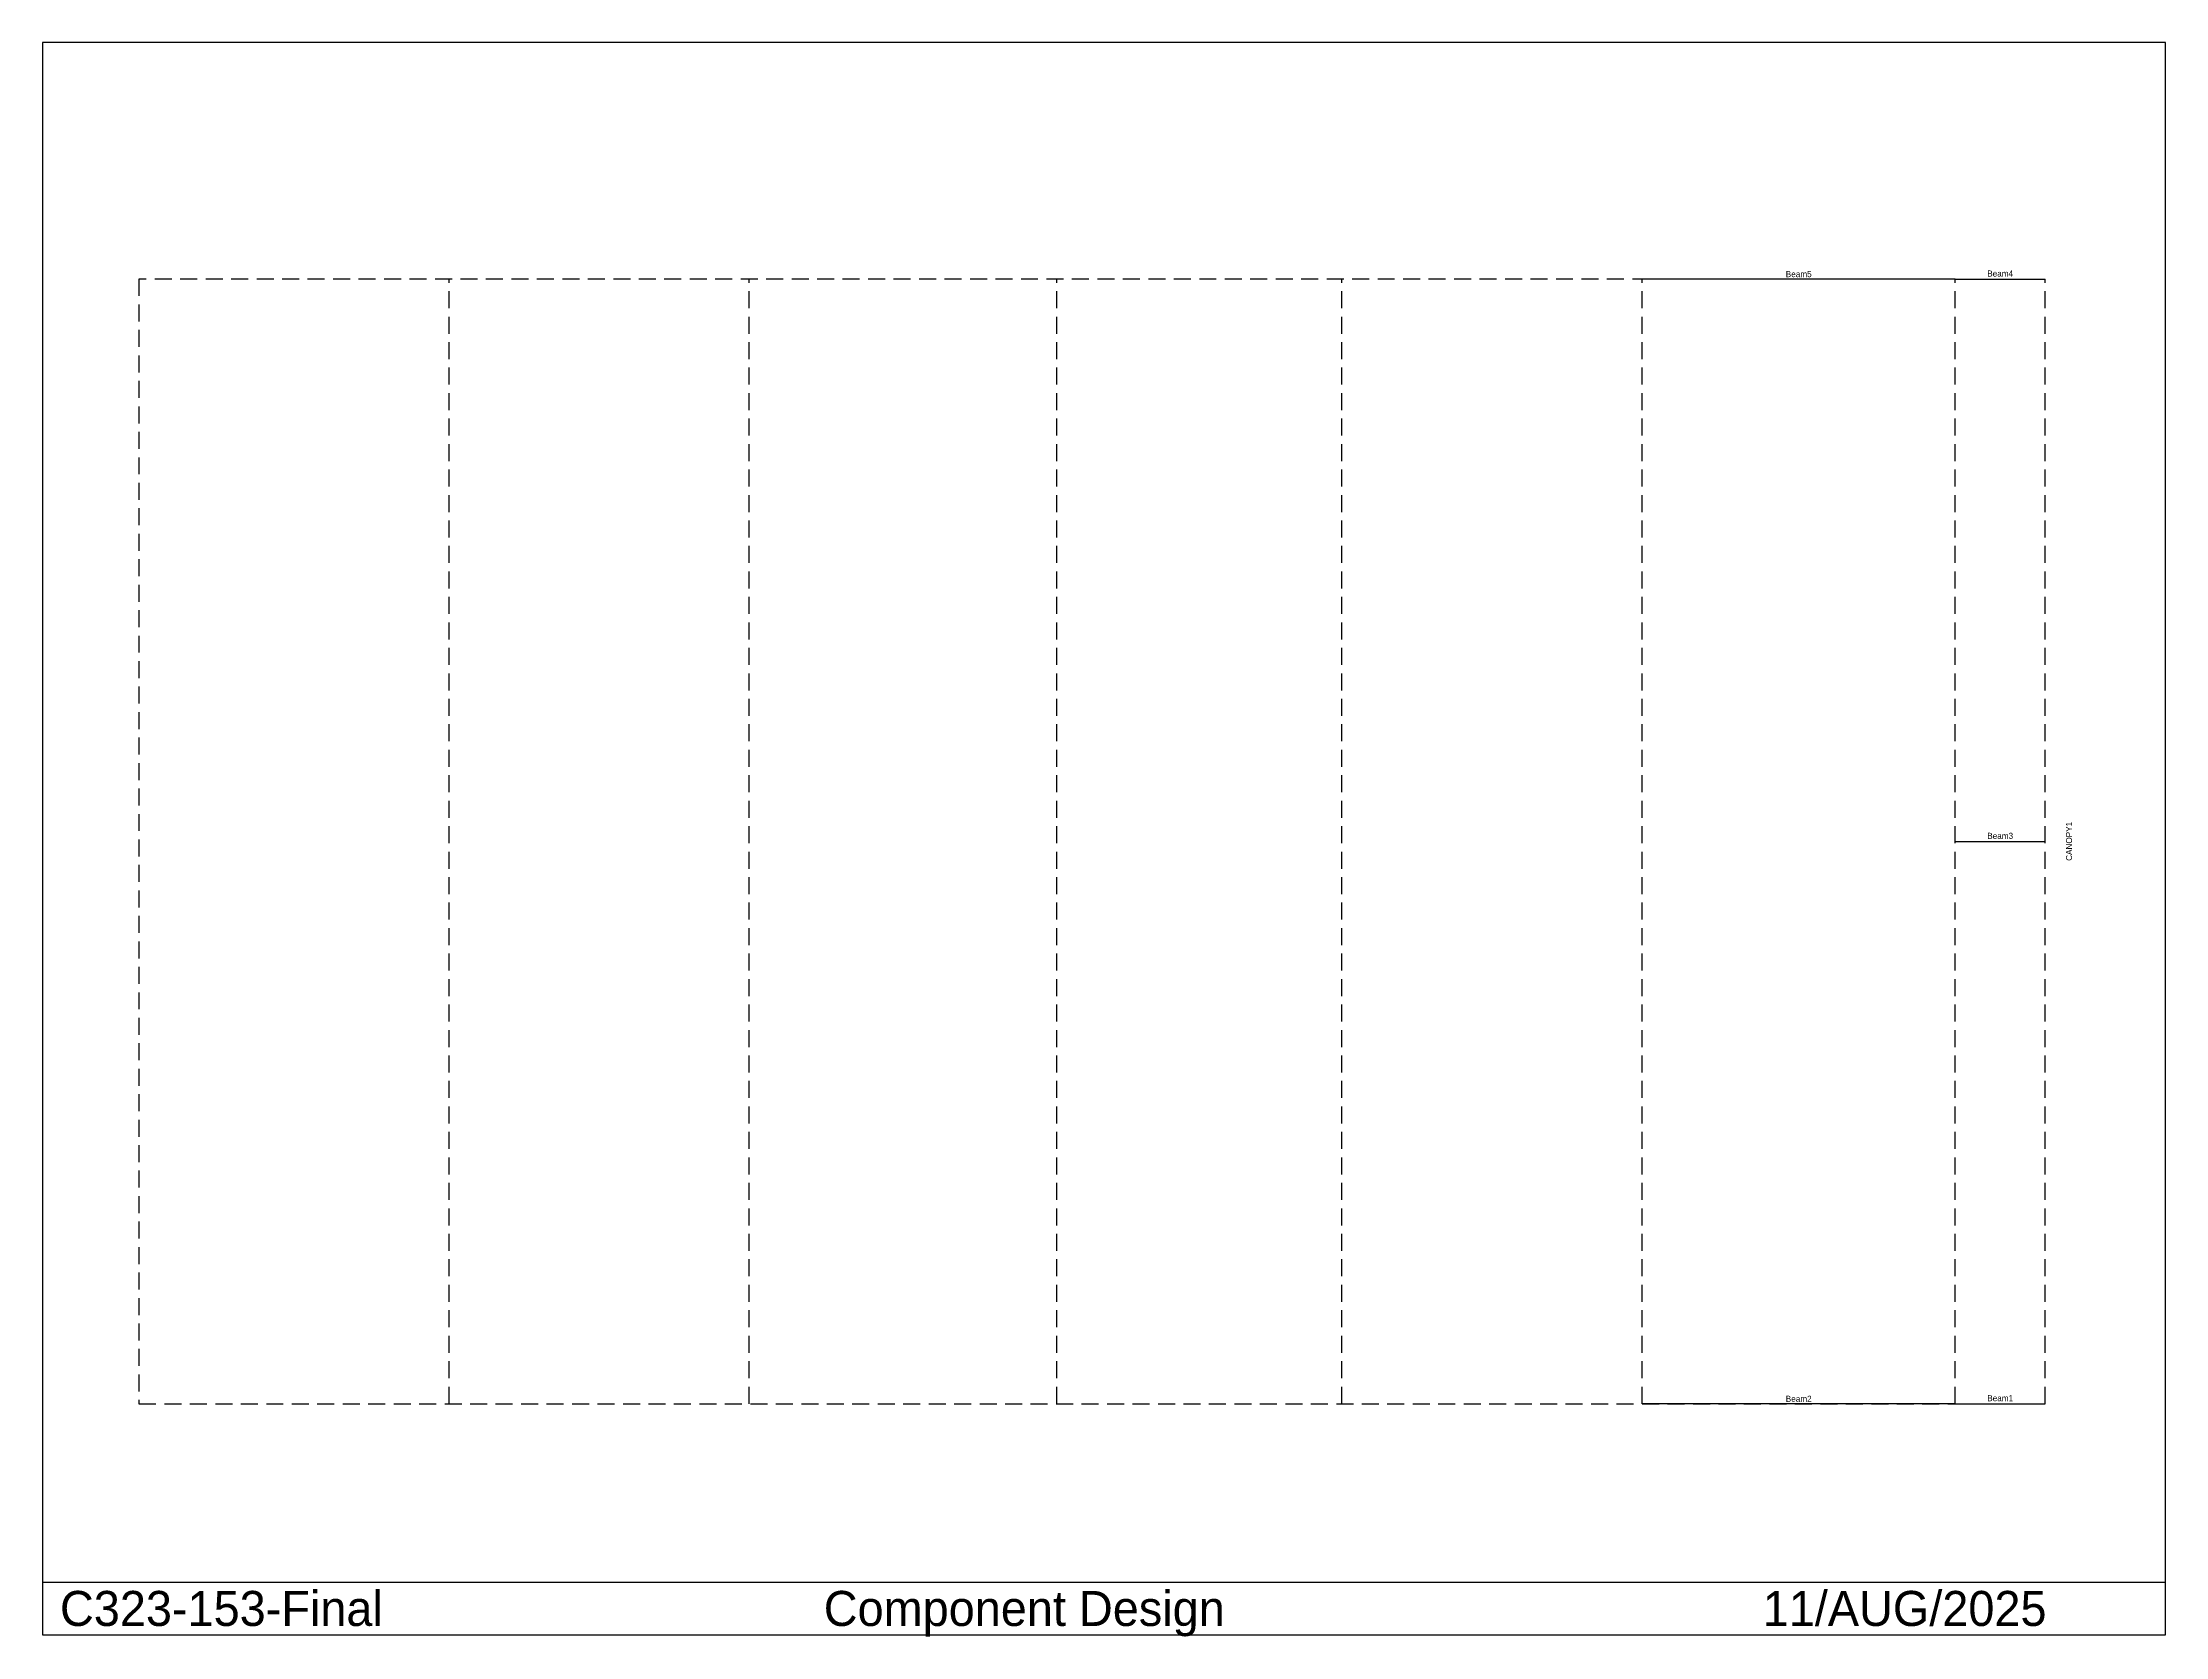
# Model space of a CAD drawing. Extents: x -1928 to 40489, y -4652 to 27196.
import ezdxf
from ezdxf.enums import TextEntityAlignment as Align

# ---------------------------------------------------------------- set-up
doc = ezdxf.new("R2010")
doc.units = 0
doc.linetypes.add('CONTIN', pattern=[0])
doc.linetypes.add('DASHED', pattern=[508.99, 339.33, -169.66])
doc.layers.get('0').update_dxf_attribs({"linetype": 'CONTIN'})
for name, color, linetype in [('16', 7, 'CONTIN'), ('21', 7, 'CONTIN'), ('23', 7, 'DASHED'), ('8', 5, 'DASHED')]:
    doc.layers.add(name, color=color, linetype=linetype)

msp = doc.modelspace()

# ---------------------------------------------------------------- linework, layer by layer
for p, q in [((40488.512, 27196.064), (-1928.025, 27196.064)), ((-1928.025, 27196.064), (-1928.025, -4616.337)), ((40488.512, -4616.337), (40488.512, 27196.064)), ((-1928.025, -3566.527), (40488.512, -3566.527)), ((-1928.025, -4616.337), (40488.512, -4616.337))]:
    msp.add_line(p, q)
at = {"layer": '16'}
for p, q in [((36285, 22470), (30035, 22470)), ((36285, 22470), (38085, 22470)), ((36285, 11235), (38085, 11235)), ((36285, 0), (30035, 0)), ((36285, 0), (38085, 0))]:
    msp.add_line(p, q, dxfattribs=at)
at = {"layer": '23'}
for p, q in [((6200, 0), (6200, 22470)), ((12190, 0), (12190, 22470)), ((18335, 0), (18335, 22470)), ((24035, 0), (24035, 22470)), ((30035, 0), (30035, 22470))]:
    msp.add_line(p, q, dxfattribs=at)
at = {"layer": '8'}
for p, q in [((0, 22470), (0, 0)), ((36285, 22470), (0, 22470)), ((36285, 0), (36285, 22470)), ((36285, 22470), (38085, 22470)), ((38085, 0), (38085, 22470)), ((0, 0), (36285, 0)), ((36285, 0), (38085, 0))]:
    msp.add_line(p, q, dxfattribs=at)

# ---------------------------------------------------------------- texts
for s, p in [('C323-153-Final', (-1578.089, -4441.368)), ('Component Design', (13681.261, -4441.368)), ('11/AUG/2025', (32439.973, -4441.368))]:
    msp.add_text(s, height=699.873).set_placement(p)
at = {"layer": '16'}
for s, p in [('Beam5', (33160, 22470)), ('Beam2', (33160, 0))]:
    msp.add_text(s, height=121.92, rotation=360, dxfattribs=at).set_placement(p, align=Align.BOTTOM_CENTER)
for s, p in [('Beam4', (37184.996, 22579.729)), ('Beam3', (37185, 11344.729)), ('Beam1', (37185, 109.728))]:
    msp.add_text(s, height=121.92, rotation=360, dxfattribs=at).set_placement(p, align=Align.MIDDLE_CENTER)
at = {"layer": '21'}
msp.add_text('CANOPY1', height=121.92, rotation=90, dxfattribs=at).set_placement((38560.484, 11235), align=Align.MIDDLE_CENTER)

doc.saveas('drawing.dxf')
